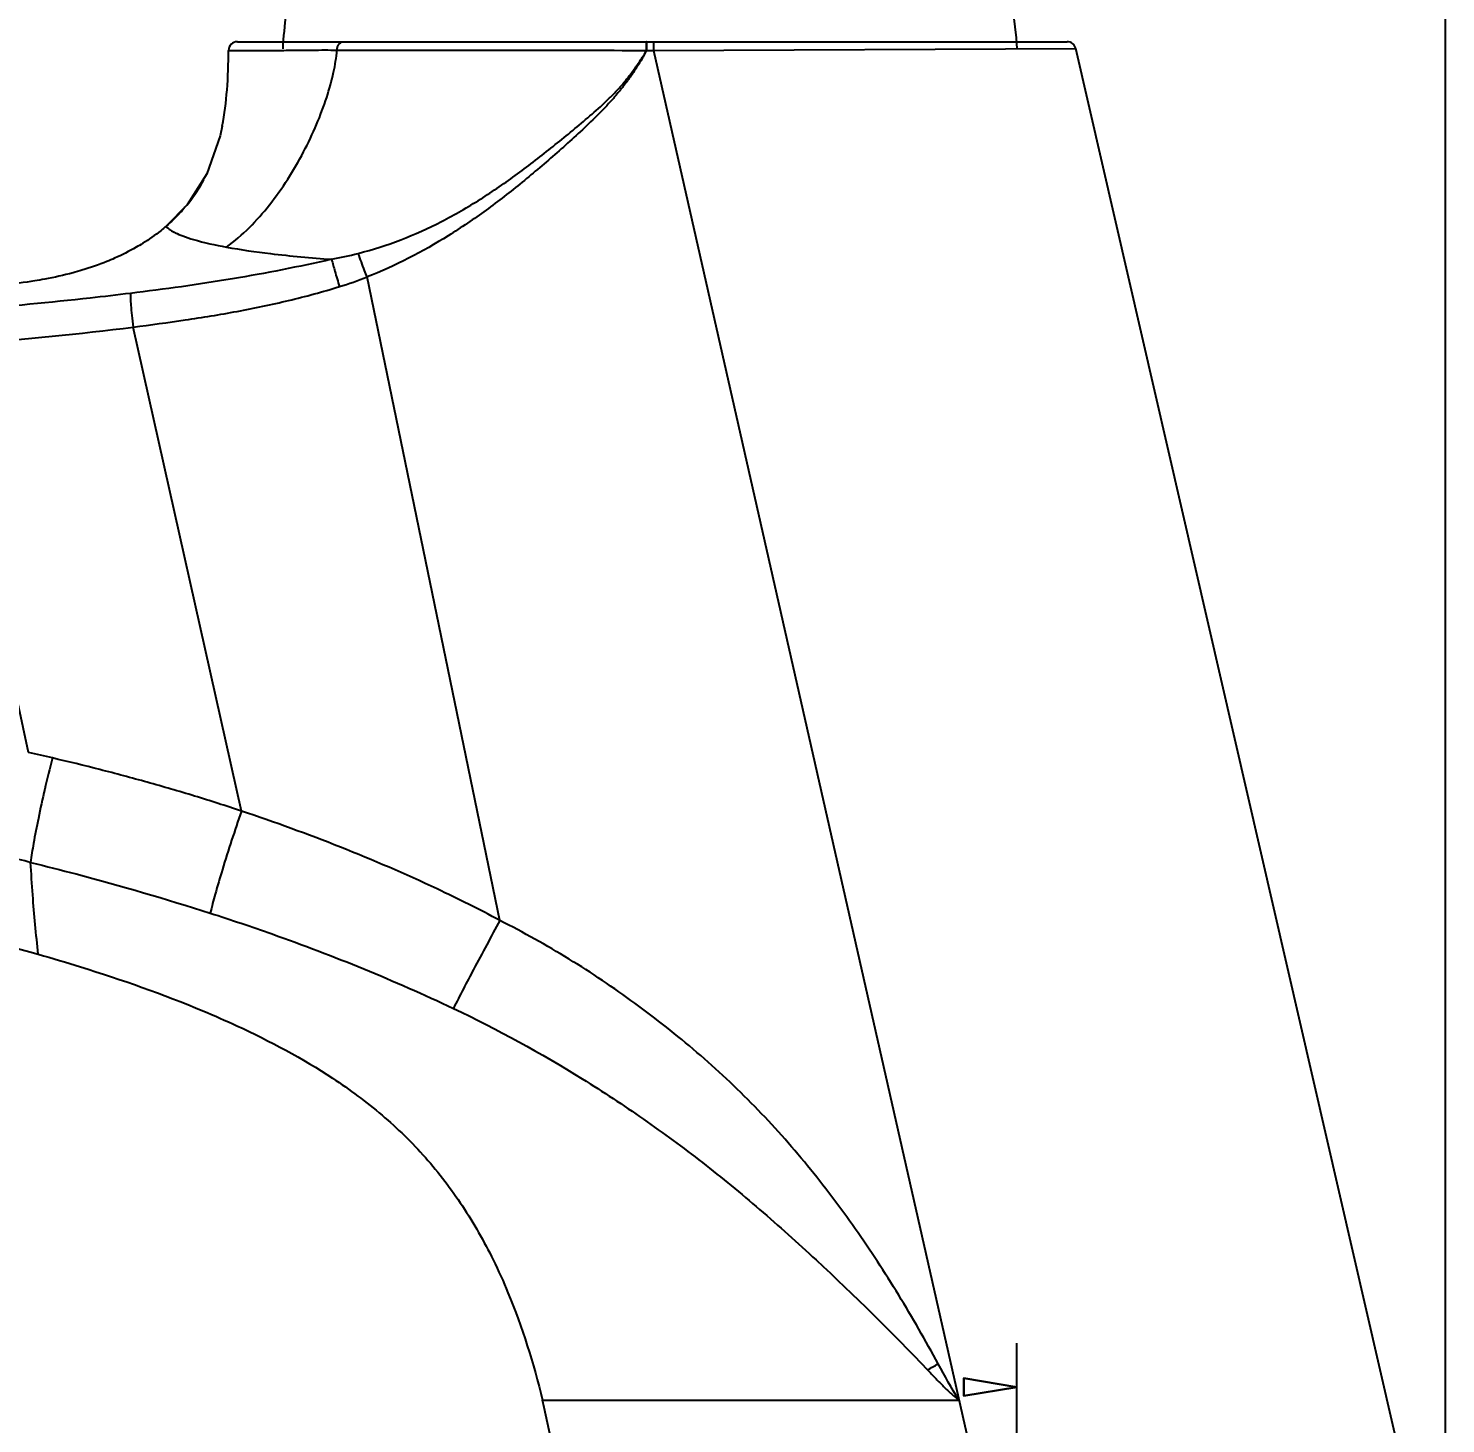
# Model space of a CAD drawing. Header units: millimetres. Extents: x 3817 to 4149, y 28263 to 28669.
# Drawn here: x 3915 to 3995.4, y 28521.2 to 28600.3 of the extents above; entities that cross this region are included whole.
import ezdxf

# ---------------------------------------------------------------- set-up
doc = ezdxf.new("R2010")
doc.units = ezdxf.units.MM
doc.styles.get("Standard").update_dxf_attribs({"font": ''})
doc.styles.get('Standard').set_extended_font_data('SimSun')
doc.dimstyles.new('副本 ISO-25-2bei', dxfattribs={"dimscale": 1.7, "dimtxt": 5, "dimasz": 5, "dimexe": 0.5, "dimexo": 0.625, "dimgap": 1, "dimtad": 1, "dimlfac": 0.0393, "dimdsep": 46, "dimtxsty": 'Standard', "dimcen": 2.5, "dimclrd": 1, "dimclre": 1, "dimclrt": 3, "dimadec": 0, "dimazin": 0, "dimtfac": 1, "dimtmove": 0, "dimatfit": 3, "dimfxl": 0, "dimarcsym": 0})

# ---------------------------------------------------------------- blocks, each defined once
blk = doc.blocks.new('*D1')
at = {"color": 1, "lineweight": -2, "transparency": 16777216}
for p, q in [((3832.626, 28578.058), (3832.626, 28658.727)), ((3995.398, 28509.23), (3995.398, 28658.727)), ((3841.126, 28657.877), (3986.898, 28657.877))]:
    blk.add_line(p, q, dxfattribs=at)
at = {"color": 1, "transparency": 16777216}
for points in [[(3841.126, 28659.294), (3841.126, 28656.461), (3832.626, 28657.877)], [(3986.898, 28659.294), (3986.898, 28656.461), (3995.398, 28657.877)]]:
    blk.add_solid(points, dxfattribs=at)
at = {"layer": 'Defpoints', "color": 0, "transparency": 16777216}
for p in [(3995.398, 28657.877), (3832.626, 28576.995), (3995.398, 28508.167)]:
    blk.add_point(p, dxfattribs=at)
at = {"color": 3, "transparency": 16777216, "insert": (3914.012, 28663.827), "char_height": 8.5, "attachment_point": 5, "bg_fill": 3, "box_fill_scale": 1.1, "bg_fill_color": 256, "bg_fill_true_color": 13158600, "bg_fill_transparency": 0}
blk.add_mtext('162.8', dxfattribs=at)
blk = doc.blocks.new('*D2')
at = {"color": 1, "lineweight": -2, "transparency": 16777216}
for p, q in [((3856.567, 28550.831), (3827.922, 28550.831)), ((3828.772, 28542.331), (3828.772, 28509.263)), ((3946.772, 28500.763), (3827.922, 28500.763))]:
    blk.add_line(p, q, dxfattribs=at)
at = {"color": 1, "transparency": 16777216}
for points in [[(3827.356, 28542.331), (3830.189, 28542.331), (3828.772, 28550.831)], [(3827.356, 28509.263), (3830.189, 28509.263), (3828.772, 28500.763)]]:
    blk.add_solid(points, dxfattribs=at)
at = {"layer": 'Defpoints', "color": 0, "transparency": 16777216}
for p in [(3857.63, 28550.831), (3828.772, 28500.763), (3947.834, 28500.763)]:
    blk.add_point(p, dxfattribs=at)
at = {"color": 3, "transparency": 16777216, "insert": (3822.822, 28525.797), "char_height": 8.5, "attachment_point": 5, "rotation": 90, "bg_fill": 3, "box_fill_scale": 1.1, "bg_fill_color": 256, "bg_fill_true_color": 13158600, "bg_fill_transparency": 0}
blk.add_mtext('50.1', dxfattribs=at)
blk = doc.blocks.new('*D3')
at = {"color": 1, "lineweight": -2, "transparency": 16777216}
for p, q in [((3857.625, 28549.763), (3857.625, 28477.737)), ((3971.063, 28472.831), (3971.063, 28479.437)), ((3866.125, 28478.587), (3962.563, 28478.587))]:
    blk.add_line(p, q, dxfattribs=at)
at = {"color": 1, "transparency": 16777216}
for points in [[(3866.125, 28480.004), (3866.125, 28477.17), (3857.625, 28478.587)], [(3962.563, 28480.004), (3962.563, 28477.17), (3971.063, 28478.587)]]:
    blk.add_solid(points, dxfattribs=at)
at = {"layer": 'Defpoints', "color": 0, "transparency": 16777216}
for p in [(3857.625, 28550.826), (3971.063, 28478.587), (3971.063, 28471.769)]:
    blk.add_point(p, dxfattribs=at)
at = {"color": 3, "transparency": 16777216, "insert": (3914.344, 28484.537), "char_height": 8.5, "attachment_point": 5, "bg_fill": 3, "box_fill_scale": 1.1, "bg_fill_color": 256, "bg_fill_true_color": 13158600, "bg_fill_transparency": 0}
blk.add_mtext('113.4', dxfattribs=at)

msp = doc.modelspace()

# ---------------------------------------------------------------- linework, layer by layer
for points, knots in [([(3925.998, 28594.805), (3926.128, 28595.479), (3926.211, 28596.164), (3926.265, 28596.849), (3926.265, 28596.849), (3926.323, 28597.596), (3926.348, 28598.346), (3926.355, 28599.095)], [0, 0, 0, 0, 0.5, 0.5, 0.5, 0.5, 1, 1, 1, 1]), ([(3926.234, 28587.937), (3927.157, 28588.606), (3927.964, 28589.436), (3928.675, 28590.333), (3928.675, 28590.333), (3929.416, 28591.27), (3930.054, 28592.279), (3930.606, 28593.333), (3930.606, 28593.333), (3930.874, 28593.846), (3931.121, 28594.369), (3931.347, 28594.901), (3931.347, 28594.901), (3931.559, 28595.402), (3931.751, 28595.912), (3931.919, 28596.429), (3931.919, 28596.429), (3932.072, 28596.897), (3932.204, 28597.372), (3932.31, 28597.855), (3932.31, 28597.855), (3932.4, 28598.269), (3932.47, 28598.69), (3932.504, 28599.113)], [0, 0, 0, 0, 0.166667, 0.166667, 0.166667, 0.166667, 0.333333, 0.333333, 0.333333, 0.333333, 0.5, 0.5, 0.5, 0.5, 0.666667, 0.666667, 0.666667, 0.666667, 0.833333, 0.833333, 0.833333, 0.833333, 1, 1, 1, 1]), ([(3926.355, 28599.095), (3926.355, 28599.094), (3926.355, 28599.094), (3926.356, 28599.095), (3926.356, 28599.095), (3926.358, 28599.095), (3926.359, 28599.095), (3926.361, 28599.095), (3926.361, 28599.095), (3926.363, 28599.094), (3926.366, 28599.094), (3926.369, 28599.095), (3926.369, 28599.095), (3926.374, 28599.095), (3926.377, 28599.095), (3926.381, 28599.095), (3926.381, 28599.095), (3926.391, 28599.094), (3926.402, 28599.094), (3926.414, 28599.094), (3926.414, 28599.094), (3926.428, 28599.095), (3926.443, 28599.094), (3926.459, 28599.094), (3926.459, 28599.094), (3926.478, 28599.094), (3926.498, 28599.094), (3926.516, 28599.094), (3926.516, 28599.094), (3926.54, 28599.094), (3926.563, 28599.094), (3926.587, 28599.095), (3926.587, 28599.095), (3926.615, 28599.095), (3926.642, 28599.095), (3926.67, 28599.095), (3926.67, 28599.095), (3926.702, 28599.095), (3926.734, 28599.095), (3926.765, 28599.095), (3926.765, 28599.095), (3926.841, 28599.095), (3926.917, 28599.095), (3926.993, 28599.095), (3926.993, 28599.095), (3927.085, 28599.095), (3927.178, 28599.095), (3927.269, 28599.095), (3927.269, 28599.095), (3927.377, 28599.095), (3927.486, 28599.096), (3927.593, 28599.096), (3927.593, 28599.096), (3927.716, 28599.096), (3927.839, 28599.096), (3927.963, 28599.097), (3927.963, 28599.097), (3928.102, 28599.097), (3928.241, 28599.097), (3928.379, 28599.097), (3928.379, 28599.097), (3928.532, 28599.098), (3928.686, 28599.098), (3928.84, 28599.098), (3928.84, 28599.098), (3929.191, 28599.098), (3929.541, 28599.098), (3929.892, 28599.101), (3929.892, 28599.101), (3930.3, 28599.104), (3930.709, 28599.11), (3931.117, 28599.114), (3931.117, 28599.114), (3931.58, 28599.119), (3932.042, 28599.121), (3932.504, 28599.113)], [0, 0, 0, 0, 0.052632, 0.052632, 0.052632, 0.052632, 0.105263, 0.105263, 0.105263, 0.105263, 0.157895, 0.157895, 0.157895, 0.157895, 0.210526, 0.210526, 0.210526, 0.210526, 0.263158, 0.263158, 0.263158, 0.263158, 0.315789, 0.315789, 0.315789, 0.315789, 0.368421, 0.368421, 0.368421, 0.368421, 0.421053, 0.421053, 0.421053, 0.421053, 0.473684, 0.473684, 0.473684, 0.473684, 0.526316, 0.526316, 0.526316, 0.526316, 0.578947, 0.578947, 0.578947, 0.578947, 0.631579, 0.631579, 0.631579, 0.631579, 0.684211, 0.684211, 0.684211, 0.684211, 0.736842, 0.736842, 0.736842, 0.736842, 0.789474, 0.789474, 0.789474, 0.789474, 0.842105, 0.842105, 0.842105, 0.842105, 0.894737, 0.894737, 0.894737, 0.894737, 0.947368, 0.947368, 0.947368, 0.947368, 1, 1, 1, 1]), ([(3932.504, 28599.113), (3932.506, 28599.176), (3932.517, 28599.237), (3932.538, 28599.297), (3932.538, 28599.297), (3932.556, 28599.352), (3932.583, 28599.405), (3932.619, 28599.451), (3932.619, 28599.451), (3932.652, 28599.493), (3932.691, 28599.529), (3932.738, 28599.553), (3932.738, 28599.553), (3932.78, 28599.576), (3932.828, 28599.589), (3932.876, 28599.589)], [0, 0, 0, 0, 0.25, 0.25, 0.25, 0.25, 0.5, 0.5, 0.5, 0.5, 0.75, 0.75, 0.75, 0.75, 1, 1, 1, 1]), ([(3932.504, 28599.113), (3933.727, 28599.115), (3934.949, 28599.117), (3936.171, 28599.117), (3936.171, 28599.117), (3938.366, 28599.118), (3940.56, 28599.115), (3942.753, 28599.111), (3942.753, 28599.111), (3945.19, 28599.106), (3947.625, 28599.101), (3950.06, 28599.094)], [0, 0, 0, 0, 0.333333, 0.333333, 0.333333, 0.333333, 0.666667, 0.666667, 0.666667, 0.666667, 1, 1, 1, 1]), ([(3933.71, 28587.58), (3935.343, 28587.997), (3936.93, 28588.618), (3938.433, 28589.388), (3938.433, 28589.388), (3939.189, 28589.776), (3939.924, 28590.202), (3940.641, 28590.656), (3940.641, 28590.656), (3941.359, 28591.11), (3942.059, 28591.593), (3942.744, 28592.094), (3942.744, 28592.094), (3943.43, 28592.596), (3944.101, 28593.118), (3944.764, 28593.65), (3944.764, 28593.65), (3945.096, 28593.915), (3945.425, 28594.183), (3945.754, 28594.453), (3945.754, 28594.453), (3946.082, 28594.723), (3946.408, 28594.994), (3946.731, 28595.271), (3946.731, 28595.271), (3947.054, 28595.547), (3947.374, 28595.828), (3947.683, 28596.119), (3947.683, 28596.119), (3947.838, 28596.264), (3947.99, 28596.413), (3948.14, 28596.564), (3948.14, 28596.564), (3948.29, 28596.716), (3948.435, 28596.87), (3948.577, 28597.029), (3948.577, 28597.029), (3948.718, 28597.188), (3948.856, 28597.35), (3948.986, 28597.517), (3948.986, 28597.517), (3949.117, 28597.685), (3949.242, 28597.857), (3949.365, 28598.03), (3949.365, 28598.03), (3949.488, 28598.203), (3949.609, 28598.378), (3949.729, 28598.554), (3949.729, 28598.554), (3949.848, 28598.731), (3949.965, 28598.908), (3950.069, 28599.093)], [0, 0, 0, 0, 0.076923, 0.076923, 0.076923, 0.076923, 0.153846, 0.153846, 0.153846, 0.153846, 0.230769, 0.230769, 0.230769, 0.230769, 0.307692, 0.307692, 0.307692, 0.307692, 0.384615, 0.384615, 0.384615, 0.384615, 0.461538, 0.461538, 0.461538, 0.461538, 0.538462, 0.538462, 0.538462, 0.538462, 0.615385, 0.615385, 0.615385, 0.615385, 0.692308, 0.692308, 0.692308, 0.692308, 0.769231, 0.769231, 0.769231, 0.769231, 0.846154, 0.846154, 0.846154, 0.846154, 0.923077, 0.923077, 0.923077, 0.923077, 1, 1, 1, 1]), ([(3950.069, 28599.093), (3950.017, 28598.998), (3949.97, 28598.901), (3949.92, 28598.805), (3949.92, 28598.805), (3949.869, 28598.711), (3949.816, 28598.617), (3949.76, 28598.525), (3949.76, 28598.525), (3949.703, 28598.433), (3949.645, 28598.342), (3949.586, 28598.252), (3949.586, 28598.252), (3949.527, 28598.161), (3949.468, 28598.071), (3949.408, 28597.982), (3949.408, 28597.982), (3949.289, 28597.802), (3949.165, 28597.626), (3949.037, 28597.451), (3949.037, 28597.451), (3948.91, 28597.278), (3948.78, 28597.106), (3948.647, 28596.936), (3948.647, 28596.936), (3948.513, 28596.767), (3948.376, 28596.6), (3948.235, 28596.437), (3948.235, 28596.437), (3948.095, 28596.273), (3947.951, 28596.113), (3947.803, 28595.955), (3947.803, 28595.955), (3947.509, 28595.64), (3947.203, 28595.336), (3946.892, 28595.037), (3946.892, 28595.037), (3946.581, 28594.738), (3946.266, 28594.445), (3945.947, 28594.154), (3945.947, 28594.154), (3945.628, 28593.864), (3945.305, 28593.577), (3944.981, 28593.292), (3944.981, 28593.292), (3944.333, 28592.723), (3943.676, 28592.163), (3943.008, 28591.618), (3943.008, 28591.618), (3942.339, 28591.075), (3941.657, 28590.545), (3940.96, 28590.038), (3940.96, 28590.038), (3940.262, 28589.53), (3939.55, 28589.043), (3938.818, 28588.585), (3938.818, 28588.585), (3937.356, 28587.671), (3935.815, 28586.873), (3934.212, 28586.243)], [0, 0, 0, 0, 0.066667, 0.066667, 0.066667, 0.066667, 0.133333, 0.133333, 0.133333, 0.133333, 0.2, 0.2, 0.2, 0.2, 0.266667, 0.266667, 0.266667, 0.266667, 0.333333, 0.333333, 0.333333, 0.333333, 0.4, 0.4, 0.4, 0.4, 0.466667, 0.466667, 0.466667, 0.466667, 0.533333, 0.533333, 0.533333, 0.533333, 0.6, 0.6, 0.6, 0.6, 0.666667, 0.666667, 0.666667, 0.666667, 0.733333, 0.733333, 0.733333, 0.733333, 0.8, 0.8, 0.8, 0.8, 0.866667, 0.866667, 0.866667, 0.866667, 0.933333, 0.933333, 0.933333, 0.933333, 1, 1, 1, 1]), ([(3950.069, 28599.093), (3950.064, 28599.156), (3950.06, 28599.219), (3950.059, 28599.282), (3950.059, 28599.282), (3950.059, 28599.311), (3950.058, 28599.34), (3950.059, 28599.369), (3950.059, 28599.369), (3950.059, 28599.393), (3950.059, 28599.419), (3950.06, 28599.444), (3950.06, 28599.444), (3950.061, 28599.464), (3950.061, 28599.485), (3950.062, 28599.505), (3950.062, 28599.505), (3950.063, 28599.52), (3950.064, 28599.536), (3950.065, 28599.551), (3950.065, 28599.551), (3950.065, 28599.556), (3950.066, 28599.563), (3950.066, 28599.568), (3950.066, 28599.568), (3950.066, 28599.572), (3950.067, 28599.576), (3950.067, 28599.58), (3950.067, 28599.58), (3950.068, 28599.582), (3950.068, 28599.584), (3950.068, 28599.587), (3950.068, 28599.587), (3950.069, 28599.588), (3950.069, 28599.589), (3950.07, 28599.589)], [0, 0, 0, 0, 0.111111, 0.111111, 0.111111, 0.111111, 0.222222, 0.222222, 0.222222, 0.222222, 0.333333, 0.333333, 0.333333, 0.333333, 0.444444, 0.444444, 0.444444, 0.444444, 0.555556, 0.555556, 0.555556, 0.555556, 0.666667, 0.666667, 0.666667, 0.666667, 0.777778, 0.777778, 0.777778, 0.777778, 0.888889, 0.888889, 0.888889, 0.888889, 1, 1, 1, 1]), ([(3950.078, 28599.092), (3950.079, 28599.155), (3950.08, 28599.219), (3950.08, 28599.282), (3950.08, 28599.282), (3950.08, 28599.336), (3950.08, 28599.39), (3950.08, 28599.444), (3950.08, 28599.444), (3950.08, 28599.464), (3950.081, 28599.485), (3950.081, 28599.505), (3950.081, 28599.505), (3950.081, 28599.521), (3950.081, 28599.537), (3950.08, 28599.551), (3950.08, 28599.551), (3950.08, 28599.56), (3950.079, 28599.569), (3950.077, 28599.58), (3950.077, 28599.58), (3950.076, 28599.584), (3950.074, 28599.589), (3950.07, 28599.589)], [0, 0, 0, 0, 0.166667, 0.166667, 0.166667, 0.166667, 0.333333, 0.333333, 0.333333, 0.333333, 0.5, 0.5, 0.5, 0.5, 0.666667, 0.666667, 0.666667, 0.666667, 0.833333, 0.833333, 0.833333, 0.833333, 1, 1, 1, 1]), ([(3950.453, 28599.589), (3950.452, 28599.589), (3950.452, 28599.588), (3950.453, 28599.587), (3950.453, 28599.587), (3950.453, 28599.583), (3950.453, 28599.582), (3950.452, 28599.58), (3950.452, 28599.58), (3950.452, 28599.576), (3950.452, 28599.572), (3950.452, 28599.568), (3950.452, 28599.568), (3950.452, 28599.561), (3950.452, 28599.556), (3950.452, 28599.551), (3950.452, 28599.551), (3950.452, 28599.536), (3950.452, 28599.52), (3950.452, 28599.505), (3950.452, 28599.505), (3950.452, 28599.485), (3950.452, 28599.464), (3950.452, 28599.444), (3950.452, 28599.444), (3950.452, 28599.418), (3950.452, 28599.393), (3950.452, 28599.368), (3950.452, 28599.368), (3950.452, 28599.339), (3950.452, 28599.31), (3950.452, 28599.281), (3950.452, 28599.281), (3950.452, 28599.218), (3950.452, 28599.154), (3950.452, 28599.091)], [0, 0, 0, 0, 0.111111, 0.111111, 0.111111, 0.111111, 0.222222, 0.222222, 0.222222, 0.222222, 0.333333, 0.333333, 0.333333, 0.333333, 0.444444, 0.444444, 0.444444, 0.444444, 0.555556, 0.555556, 0.555556, 0.555556, 0.666667, 0.666667, 0.666667, 0.666667, 0.777778, 0.777778, 0.777778, 0.777778, 0.888889, 0.888889, 0.888889, 0.888889, 1, 1, 1, 1]), ([(3925.998, 28594.805), (3925.998, 28594.805), (3925.878, 28594.247), (3925.878, 28594.247), (3925.878, 28594.247), (3925.878, 28594.247), (3925.126, 28592.097), (3925.126, 28592.097)], [0, 0, 0, 0, 0.5, 0.5, 0.5, 0.5, 1, 1, 1, 1]), ([(3923.88, 28590.195), (3923.8, 28590.1), (3923.717, 28590.007), (3923.633, 28589.916), (3923.633, 28589.916), (3923.376, 28589.636), (3923.102, 28589.373), (3922.814, 28589.126)], [0, 0, 0, 0, 0.5, 0.5, 0.5, 0.5, 1, 1, 1, 1]), ([(3922.814, 28589.126), (3922.712, 28589.038), (3922.609, 28588.952), (3922.503, 28588.868), (3922.503, 28588.868), (3922.178, 28588.611), (3921.838, 28588.372), (3921.486, 28588.152)], [0, 0, 0, 0, 0.5, 0.5, 0.5, 0.5, 1, 1, 1, 1]), ([(3922.814, 28589.126), (3922.818, 28589.115), (3922.824, 28589.107), (3922.83, 28589.098), (3922.83, 28589.098), (3922.852, 28589.07), (3922.875, 28589.046), (3922.901, 28589.022), (3922.901, 28589.022), (3922.948, 28588.978), (3923.002, 28588.939), (3923.057, 28588.903), (3923.057, 28588.903), (3923.144, 28588.846), (3923.237, 28588.796), (3923.33, 28588.75), (3923.33, 28588.75), (3923.467, 28588.682), (3923.609, 28588.623), (3923.753, 28588.57), (3923.753, 28588.57), (3923.951, 28588.495), (3924.153, 28588.429), (3924.356, 28588.369), (3924.356, 28588.369), (3924.972, 28588.186), (3925.602, 28588.053), (3926.234, 28587.937)], [0, 0, 0, 0, 0.142857, 0.142857, 0.142857, 0.142857, 0.285714, 0.285714, 0.285714, 0.285714, 0.428571, 0.428571, 0.428571, 0.428571, 0.571429, 0.571429, 0.571429, 0.571429, 0.714286, 0.714286, 0.714286, 0.714286, 0.857143, 0.857143, 0.857143, 0.857143, 1, 1, 1, 1]), ([(3921.486, 28588.152), (3921.362, 28588.074), (3921.236, 28587.999), (3921.109, 28587.926), (3921.109, 28587.926), (3920.714, 28587.699), (3920.307, 28587.494), (3919.89, 28587.309)], [0, 0, 0, 0, 0.5, 0.5, 0.5, 0.5, 1, 1, 1, 1]), ([(3926.234, 28587.937), (3927.06, 28587.786), (3927.893, 28587.669), (3928.727, 28587.569), (3928.727, 28587.569), (3929.881, 28587.433), (3931.04, 28587.329), (3932.199, 28587.246)], [0, 0, 0, 0, 0.5, 0.5, 0.5, 0.5, 1, 1, 1, 1]), ([(3934.212, 28586.243), (3934.164, 28586.366), (3934.117, 28586.489), (3934.068, 28586.612), (3934.068, 28586.612), (3933.945, 28586.933), (3933.824, 28587.256), (3933.71, 28587.58)], [0, 0, 0, 0, 0.5, 0.5, 0.5, 0.5, 1, 1, 1, 1]), ([(3919.89, 28587.309), (3919.744, 28587.243), (3919.596, 28587.181), (3919.448, 28587.12), (3919.448, 28587.12), (3918.984, 28586.932), (3918.51, 28586.767), (3918.032, 28586.623)], [0, 0, 0, 0, 0.5, 0.5, 0.5, 0.5, 1, 1, 1, 1]), ([(3932.199, 28587.246), (3930.333, 28586.822), (3928.455, 28586.45), (3926.567, 28586.134), (3926.567, 28586.134), (3924.648, 28585.813), (3922.718, 28585.549), (3920.787, 28585.313)], [0, 0, 0, 0, 0.5, 0.5, 0.5, 0.5, 1, 1, 1, 1]), ([(3932.199, 28587.246), (3932.256, 28587.021), (3932.318, 28586.797), (3932.383, 28586.573), (3932.383, 28586.573), (3932.467, 28586.28), (3932.555, 28585.988), (3932.646, 28585.695)], [0, 0, 0, 0, 0.5, 0.5, 0.5, 0.5, 1, 1, 1, 1]), ([(3915.926, 28586.117), (3915.739, 28586.082), (3915.551, 28586.05), (3915.363, 28586.02), (3915.363, 28586.02), (3914.773, 28585.926), (3914.18, 28585.855), (3913.586, 28585.803)], [0, 0, 0, 0, 0.5, 0.5, 0.5, 0.5, 1, 1, 1, 1]), ([(3918.032, 28586.623), (3917.864, 28586.572), (3917.696, 28586.524), (3917.528, 28586.479), (3917.528, 28586.479), (3916.999, 28586.336), (3916.464, 28586.216), (3915.926, 28586.117)], [0, 0, 0, 0, 0.5, 0.5, 0.5, 0.5, 1, 1, 1, 1]), ([(3920.787, 28585.313), (3920.028, 28585.22), (3919.268, 28585.132), (3918.507, 28585.048), (3918.507, 28585.048), (3916.224, 28584.796), (3913.937, 28584.577), (3911.649, 28584.378)], [0, 0, 0, 0, 0.5, 0.5, 0.5, 0.5, 1, 1, 1, 1]), ([(3920.787, 28585.313), (3920.783, 28585.283), (3920.782, 28585.253), (3920.781, 28585.222), (3920.781, 28585.222), (3920.781, 28585.174), (3920.782, 28585.126), (3920.783, 28585.078), (3920.783, 28585.078), (3920.785, 28585.013), (3920.789, 28584.948), (3920.793, 28584.883), (3920.793, 28584.883), (3920.798, 28584.804), (3920.803, 28584.725), (3920.809, 28584.645), (3920.809, 28584.645), (3920.826, 28584.451), (3920.844, 28584.257), (3920.865, 28584.063), (3920.865, 28584.063), (3920.888, 28583.842), (3920.914, 28583.621), (3920.942, 28583.399)], [0, 0, 0, 0, 0.166667, 0.166667, 0.166667, 0.166667, 0.333333, 0.333333, 0.333333, 0.333333, 0.5, 0.5, 0.5, 0.5, 0.666667, 0.666667, 0.666667, 0.666667, 0.833333, 0.833333, 0.833333, 0.833333, 1, 1, 1, 1]), ([(3920.941, 28583.401), (3921.927, 28583.526), (3922.911, 28583.658), (3923.894, 28583.805), (3923.894, 28583.805), (3924.878, 28583.95), (3925.86, 28584.11), (3926.837, 28584.292), (3926.837, 28584.292), (3927.817, 28584.473), (3928.791, 28584.678), (3929.76, 28584.909), (3929.76, 28584.909), (3930.729, 28585.141), (3931.693, 28585.403), (3932.645, 28585.696)], [0, 0, 0, 0, 0.25, 0.25, 0.25, 0.25, 0.5, 0.5, 0.5, 0.5, 0.75, 0.75, 0.75, 0.75, 1, 1, 1, 1]), ([(3916.356, 28558.962), (3916.206, 28558.37), (3916.063, 28557.777), (3915.925, 28557.183), (3915.925, 28557.183), (3915.798, 28556.632), (3915.676, 28556.081), (3915.561, 28555.528), (3915.561, 28555.528), (3915.464, 28555.057), (3915.371, 28554.586), (3915.288, 28554.113), (3915.288, 28554.113), (3915.226, 28553.755), (3915.168, 28553.396), (3915.126, 28553.036)], [0, 0, 0, 0, 0.25, 0.25, 0.25, 0.25, 0.5, 0.5, 0.5, 0.5, 0.75, 0.75, 0.75, 0.75, 1, 1, 1, 1]), ([(3927.078, 28555.944), (3926.199, 28556.244), (3925.315, 28556.526), (3924.427, 28556.797), (3924.427, 28556.797), (3923.535, 28557.069), (3922.641, 28557.329), (3921.744, 28557.58), (3921.744, 28557.58), (3920.85, 28557.829), (3919.955, 28558.07), (3919.057, 28558.301), (3919.057, 28558.301), (3918.159, 28558.531), (3917.259, 28558.751), (3916.356, 28558.961)], [0, 0, 0, 0, 0.25, 0.25, 0.25, 0.25, 0.5, 0.5, 0.5, 0.5, 0.75, 0.75, 0.75, 0.75, 1, 1, 1, 1]), ([(3927.078, 28555.944), (3926.702, 28554.843), (3926.34, 28553.737), (3926.001, 28552.624), (3926.001, 28552.624), (3925.861, 28552.163), (3925.724, 28551.701), (3925.595, 28551.236), (3925.595, 28551.236), (3925.495, 28550.879), (3925.4, 28550.52), (3925.316, 28550.159)], [0, 0, 0, 0, 0.333333, 0.333333, 0.333333, 0.333333, 0.666667, 0.666667, 0.666667, 0.666667, 1, 1, 1, 1]), ([(3941.746, 28549.744), (3940.572, 28550.367), (3939.382, 28550.962), (3938.18, 28551.529), (3938.18, 28551.529), (3934.577, 28553.228), (3930.857, 28554.686), (3927.078, 28555.945)], [0, 0, 0, 0, 0.5, 0.5, 0.5, 0.5, 1, 1, 1, 1]), ([(3915.555, 28547.823), (3915.495, 28548.385), (3915.438, 28548.948), (3915.386, 28549.511), (3915.386, 28549.511), (3915.334, 28550.069), (3915.286, 28550.628), (3915.244, 28551.187), (3915.244, 28551.187), (3915.197, 28551.802), (3915.157, 28552.419), (3915.126, 28553.036)], [0, 0, 0, 0, 0.333333, 0.333333, 0.333333, 0.333333, 0.666667, 0.666667, 0.666667, 0.666667, 1, 1, 1, 1]), ([(3915.126, 28553.036), (3915.986, 28552.823), (3916.845, 28552.604), (3917.7, 28552.378), (3917.7, 28552.378), (3920.257, 28551.703), (3922.799, 28550.966), (3925.316, 28550.159)], [0, 0, 0, 0, 0.5, 0.5, 0.5, 0.5, 1, 1, 1, 1]), ([(3905.232, 28550.391), (3906.099, 28550.196), (3906.966, 28549.998), (3907.831, 28549.796), (3907.831, 28549.796), (3910.419, 28549.192), (3913, 28548.551), (3915.555, 28547.823)], [0, 0, 0, 0, 0.5, 0.5, 0.5, 0.5, 1, 1, 1, 1]), ([(3925.316, 28550.158), (3926.493, 28549.782), (3927.663, 28549.388), (3928.827, 28548.975), (3928.827, 28548.975), (3930.573, 28548.358), (3932.306, 28547.7), (3934.02, 28546.997), (3934.02, 28546.997), (3935.734, 28546.295), (3937.43, 28545.548), (3939.104, 28544.756)], [0, 0, 0, 0, 0.333333, 0.333333, 0.333333, 0.333333, 0.666667, 0.666667, 0.666667, 0.666667, 1, 1, 1, 1]), ([(3941.746, 28549.744), (3941.243, 28548.821), (3940.747, 28547.897), (3940.254, 28546.97), (3940.254, 28546.97), (3939.865, 28546.234), (3939.48, 28545.498), (3939.104, 28544.756)], [0, 0, 0, 0, 0.5, 0.5, 0.5, 0.5, 1, 1, 1, 1]), ([(3966.61, 28524.592), (3965.892, 28525.907), (3965.152, 28527.212), (3964.372, 28528.49), (3964.372, 28528.49), (3963.591, 28529.769), (3962.768, 28531.023), (3961.907, 28532.249), (3961.907, 28532.249), (3961.045, 28533.475), (3960.144, 28534.674), (3959.195, 28535.833), (3959.195, 28535.833), (3958.246, 28536.992), (3957.249, 28538.113), (3956.203, 28539.186), (3956.203, 28539.186), (3955.157, 28540.258), (3954.062, 28541.283), (3952.925, 28542.258), (3952.925, 28542.258), (3951.789, 28543.235), (3950.611, 28544.162), (3949.401, 28545.046), (3949.401, 28545.046), (3948.19, 28545.931), (3946.948, 28546.771), (3945.67, 28547.552), (3945.67, 28547.552), (3944.391, 28548.334), (3943.078, 28549.058), (3941.746, 28549.744)], [0, 0, 0, 0, 0.125, 0.125, 0.125, 0.125, 0.25, 0.25, 0.25, 0.25, 0.375, 0.375, 0.375, 0.375, 0.5, 0.5, 0.5, 0.5, 0.625, 0.625, 0.625, 0.625, 0.75, 0.75, 0.75, 0.75, 0.875, 0.875, 0.875, 0.875, 1, 1, 1, 1]), ([(3915.555, 28547.823), (3916.355, 28547.596), (3917.152, 28547.36), (3917.946, 28547.113), (3917.946, 28547.113), (3920.298, 28546.385), (3922.625, 28545.567), (3924.895, 28544.618)], [0, 0, 0, 0, 0.5, 0.5, 0.5, 0.5, 1, 1, 1, 1]), ([(3924.895, 28544.618), (3925.545, 28544.347), (3926.189, 28544.065), (3926.827, 28543.769), (3926.827, 28543.769), (3928.702, 28542.903), (3930.533, 28541.926), (3932.256, 28540.788)], [0, 0, 0, 0, 0.5, 0.5, 0.5, 0.5, 1, 1, 1, 1]), ([(3939.105, 28544.758), (3941.617, 28543.567), (3944.06, 28542.227), (3946.422, 28540.759), (3946.422, 28540.759), (3947.596, 28540.03), (3948.75, 28539.267), (3949.885, 28538.476), (3949.885, 28538.476), (3951.02, 28537.683), (3952.136, 28536.86), (3953.231, 28536.01), (3953.231, 28536.01), (3954.337, 28535.15), (3955.42, 28534.262), (3956.482, 28533.349), (3956.482, 28533.349), (3957.567, 28532.416), (3958.631, 28531.459), (3959.681, 28530.487), (3959.681, 28530.487), (3961.853, 28528.474), (3963.968, 28526.396), (3966.01, 28524.25)], [0, 0, 0, 0, 0.166667, 0.166667, 0.166667, 0.166667, 0.333333, 0.333333, 0.333333, 0.333333, 0.5, 0.5, 0.5, 0.5, 0.666667, 0.666667, 0.666667, 0.666667, 0.833333, 0.833333, 0.833333, 0.833333, 1, 1, 1, 1]), ([(3932.256, 28540.788), (3933.229, 28540.146), (3934.17, 28539.451), (3935.059, 28538.696), (3935.059, 28538.696), (3935.933, 28537.955), (3936.758, 28537.153), (3937.517, 28536.296)], [0, 0, 0, 0, 0.5, 0.5, 0.5, 0.5, 1, 1, 1, 1]), ([(3937.517, 28536.296), (3938.282, 28535.431), (3938.982, 28534.51), (3939.618, 28533.546), (3939.618, 28533.546), (3940.265, 28532.564), (3940.845, 28531.539), (3941.364, 28530.487)], [0, 0, 0, 0, 0.5, 0.5, 0.5, 0.5, 1, 1, 1, 1]), ([(3941.364, 28530.487), (3941.665, 28529.876), (3941.944, 28529.256), (3942.205, 28528.628), (3942.205, 28528.628), (3943.024, 28526.659), (3943.658, 28524.612), (3944.16, 28522.54)], [0, 0, 0, 0, 0.5, 0.5, 0.5, 0.5, 1, 1, 1, 1]), ([(3966.01, 28524.249), (3966.149, 28524.1), (3966.291, 28523.95), (3966.434, 28523.802), (3966.434, 28523.802), (3966.576, 28523.653), (3966.719, 28523.506), (3966.864, 28523.361), (3966.864, 28523.361), (3967.01, 28523.215), (3967.158, 28523.073), (3967.311, 28522.935), (3967.311, 28522.935), (3967.464, 28522.798), (3967.622, 28522.667), (3967.785, 28522.54)], [0, 0, 0, 0, 0.25, 0.25, 0.25, 0.25, 0.5, 0.5, 0.5, 0.5, 0.75, 0.75, 0.75, 0.75, 1, 1, 1, 1]), ([(3968.066, 28523.776), (3968.066, 28523.776), (3971.064, 28523.276), (3971.064, 28523.276), (3971.064, 28523.276), (3971.064, 28523.276), (3968.066, 28523.776), (3968.066, 28523.776)], [0, 0, 0, 0, 0.5, 0.5, 0.5, 0.5, 1, 1, 1, 1]), ([(3971.064, 28523.276), (3971.064, 28523.276), (3968.066, 28522.776), (3968.066, 28522.776), (3968.066, 28522.776), (3968.066, 28522.776), (3968.066, 28523.776), (3968.066, 28523.776), (3968.066, 28523.776), (3968.066, 28523.776), (3971.064, 28523.276), (3971.064, 28523.276)], [0, 0, 0, 0, 0.333333, 0.333333, 0.333333, 0.333333, 0.666667, 0.666667, 0.666667, 0.666667, 1, 1, 1, 1]), ([(3971.064, 28523.276), (3971.064, 28523.276), (3968.066, 28522.776), (3968.066, 28522.776), (3968.066, 28522.776), (3968.066, 28522.776), (3968.066, 28523.776), (3968.066, 28523.776)], [0, 0, 0, 0, 0.5, 0.5, 0.5, 0.5, 1, 1, 1, 1]), ([(3946.01, 28508.032), (3945.894, 28510.558), (3945.704, 28513.081), (3945.395, 28515.591), (3945.395, 28515.591), (3945.105, 28517.928), (3944.712, 28520.254), (3944.16, 28522.54)], [0, 0, 0, 0, 0.5, 0.5, 0.5, 0.5, 1, 1, 1, 1])]:
    msp.add_open_spline(points, degree=3, knots=knots)
for points in [[(3926.855, 28599.589), (3926.58, 28599.589), (3926.357, 28599.369), (3926.355, 28599.095)], [(3926.855, 28599.589), (3926.855, 28599.589), (3973.924, 28599.589), (3973.924, 28599.589)], [(3950.078, 28599.092), (3950.203, 28599.092), (3950.328, 28599.092), (3950.452, 28599.091)], [(3950.452, 28599.092), (3950.452, 28599.092), (3974.412, 28599.201), (3974.412, 28599.201)], [(3950.452, 28599.091), (3950.452, 28599.091), (3971.063, 28508.057), (3971.063, 28508.057)], [(3973.924, 28599.589), (3973.924, 28599.589), (3973.924, 28599.589), (3973.924, 28599.589)], [(3974.412, 28599.201), (3974.359, 28599.429), (3974.157, 28599.589), (3973.924, 28599.589)], [(3995.389, 28508.167), (3995.389, 28508.167), (3974.412, 28599.201), (3974.412, 28599.201)], [(3974.412, 28599.201), (3974.412, 28599.201), (3974.412, 28599.201), (3974.412, 28599.201)], [(3925.126, 28592.097), (3925.126, 28592.097), (3923.996, 28590.333), (3923.996, 28590.333)], [(3924.092, 28590.453), (3924.414, 28590.861), (3924.701, 28591.296), (3924.949, 28591.754)], [(3925.126, 28592.097), (3925.126, 28592.097), (3925.126, 28592.097), (3925.126, 28592.097)], [(3923.996, 28590.333), (3923.996, 28590.333), (3922.814, 28589.126), (3922.814, 28589.126)], [(3923.88, 28590.195), (3923.953, 28590.28), (3924.022, 28590.366), (3924.092, 28590.453)], [(3923.996, 28590.333), (3923.996, 28590.333), (3923.996, 28590.333), (3923.996, 28590.333)], [(3932.199, 28587.246), (3932.707, 28587.341), (3933.211, 28587.451), (3933.71, 28587.58)], [(3932.646, 28585.695), (3933.174, 28585.859), (3933.697, 28586.042), (3934.212, 28586.243)], [(3941.746, 28549.744), (3941.746, 28549.744), (3934.212, 28586.243), (3934.212, 28586.243)], [(3911.731, 28582.45), (3914.806, 28582.712), (3917.879, 28583.016), (3920.942, 28583.4)], [(3927.078, 28555.945), (3927.078, 28555.945), (3920.942, 28583.4), (3920.942, 28583.4)], [(3914.995, 28559.276), (3914.995, 28559.276), (3913.433, 28566.623), (3913.433, 28566.623)], [(3916.356, 28558.962), (3915.903, 28559.066), (3915.448, 28559.172), (3914.995, 28559.276)], [(3915.126, 28553.036), (3914.679, 28553.146), (3914.232, 28553.255), (3913.783, 28553.362)], [(3971.064, 28525.774), (3971.064, 28525.774), (3971.064, 28525.774), (3971.064, 28525.774)], [(3971.064, 28508.804), (3971.064, 28508.804), (3971.064, 28525.774), (3971.064, 28525.774)], [(3966.01, 28524.25), (3966.211, 28524.364), (3966.41, 28524.478), (3966.61, 28524.592)], [(3967.785, 28522.54), (3967.372, 28523.212), (3966.987, 28523.9), (3966.61, 28524.592)], [(3968.066, 28523.776), (3968.066, 28523.776), (3971.064, 28523.276), (3971.064, 28523.276)], [(3968.066, 28523.276), (3968.066, 28523.276), (3968.066, 28523.276), (3968.066, 28523.276)], [(3944.16, 28522.54), (3944.16, 28522.54), (3967.785, 28522.54), (3967.785, 28522.54)], [(3967.785, 28522.54), (3967.785, 28522.54), (3967.785, 28522.54), (3967.785, 28522.54)]]:
    msp.add_open_spline(points, degree=3)

# ---------------------------------------------------------------- next in the draw order: dimensions: what is measured, and where the dimension line sits
dim = msp.add_linear_dim(base=(3995.398, 28657.877), p1=(3832.626, 28576.995), p2=(3995.398, 28508.167), dimstyle='副本 ISO-25-2bei', override={"dimdec": 1, "dimlfac": 1, "dimtfill": 1})
dim.commit()
dim.dimension.update_dxf_attribs({"geometry": '*D1', "text_midpoint": (3914.012, 28663.827)})

# ---------------------------------------------------------------- next in the draw order: linework, layer by layer
for points in [[(3971.083, 28599.186), (3970.92, 28602.517), (3969.96, 28605.755), (3968.291, 28608.631)], [(3929.621, 28601.181), (3929.524, 28600.52), (3929.459, 28599.854), (3929.426, 28599.186)], [(3974.181, 28599.186), (3974.181, 28599.186), (3974.181, 28599.186), (3974.181, 28599.186)]]:
    msp.add_open_spline(points, degree=3)

# ---------------------------------------------------------------- next in the draw order: dimensions: what is measured, and where the dimension line sits
dim = msp.add_linear_dim(base=(3828.772, 28500.763), p1=(3857.63, 28550.831), p2=(3947.834, 28500.763), angle=90, dimstyle='副本 ISO-25-2bei', override={"dimdec": 1, "dimlfac": 1, "dimtfill": 1})
dim.commit()
dim.dimension.update_dxf_attribs({"geometry": '*D2', "text_midpoint": (3822.822, 28525.797)})

# ---------------------------------------------------------------- next in the draw order: dimensions: what is measured, and where the dimension line sits
dim = msp.add_linear_dim(base=(3971.063, 28478.587), p1=(3857.625, 28550.826), p2=(3971.063, 28471.769), dimstyle='副本 ISO-25-2bei', override={"dimdec": 1, "dimlfac": 1, "dimtfill": 1})
dim.commit()
dim.dimension.update_dxf_attribs({"geometry": '*D3', "text_midpoint": (3914.344, 28484.537)})

doc.saveas('drawing.dxf')
